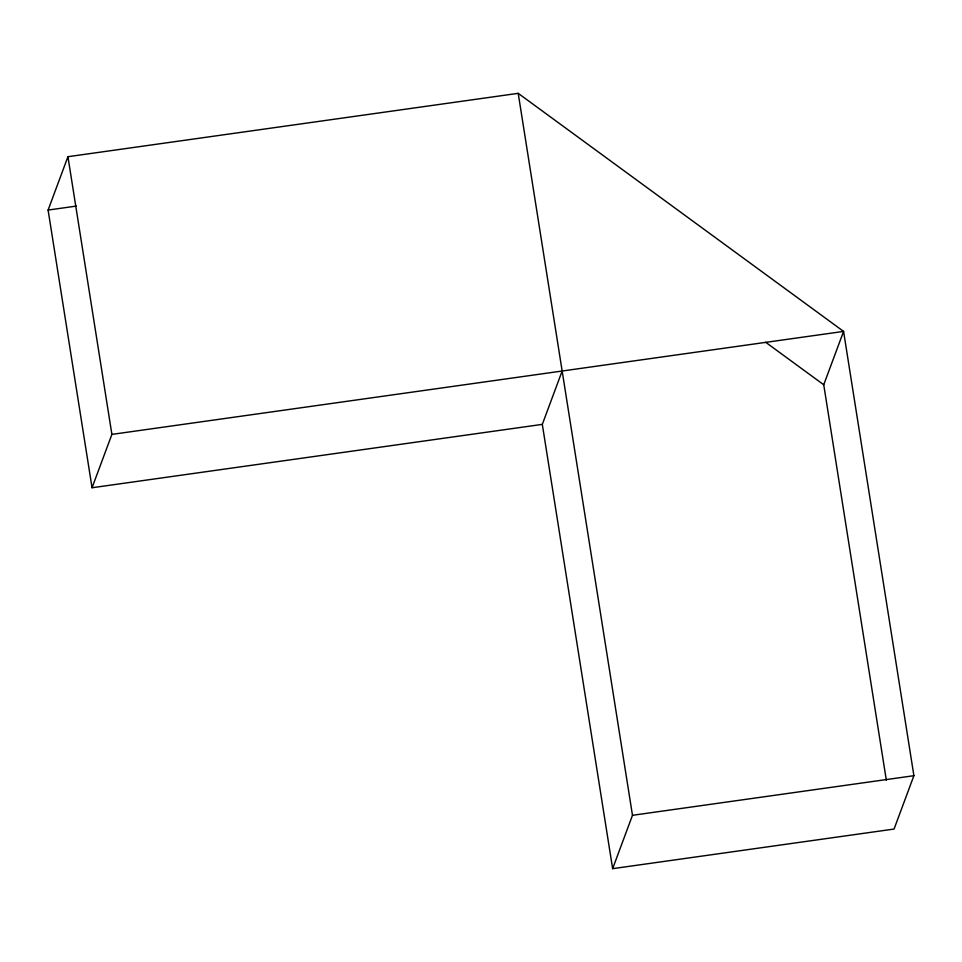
<?xml version="1.0" encoding="UTF-8"?>
<svg xmlns="http://www.w3.org/2000/svg" width="962" height="962" viewBox="0 0 962 962"><rect width="100%" height="100%" fill="white"/><g stroke="black" fill="none" stroke-linecap="round" stroke-linejoin="round"><path stroke-width="1.44" d="M542.315 424.374L92.051 487.746L48.1 210.065L67.941 156.71L518.205 93.338L843.578 331.409L913.9 775.697L894.059 829.052L612.638 868.662L542.315 424.374L562.157 371.019M92.051 487.746L111.893 434.391L67.941 156.71M612.638 868.662L632.479 815.307L518.205 93.338M886.327 780.182L823.737 384.764L843.578 331.409L111.893 434.391M48.1 210.065L76.335 206.084M632.479 815.307L913.9 775.697M765.68 342.28L823.737 384.764"/></g></svg>
